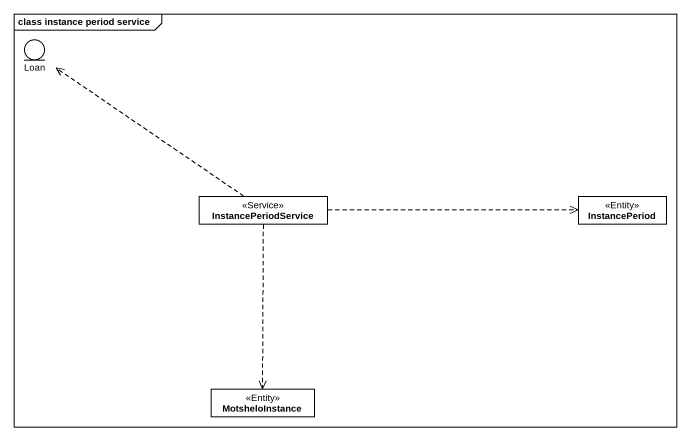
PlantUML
@startuml
mainframe class instance period service
allowmixing
hide circle
hide empty members
entity Loan
class InstancePeriodService <<Service>>
class InstancePeriod <<Entity>>
class MotsheloInstance <<Entity>>
InstancePeriodService .up.> Loan
InstancePeriodService .right.> InstancePeriod
InstancePeriodService ..> MotsheloInstance
@enduml
